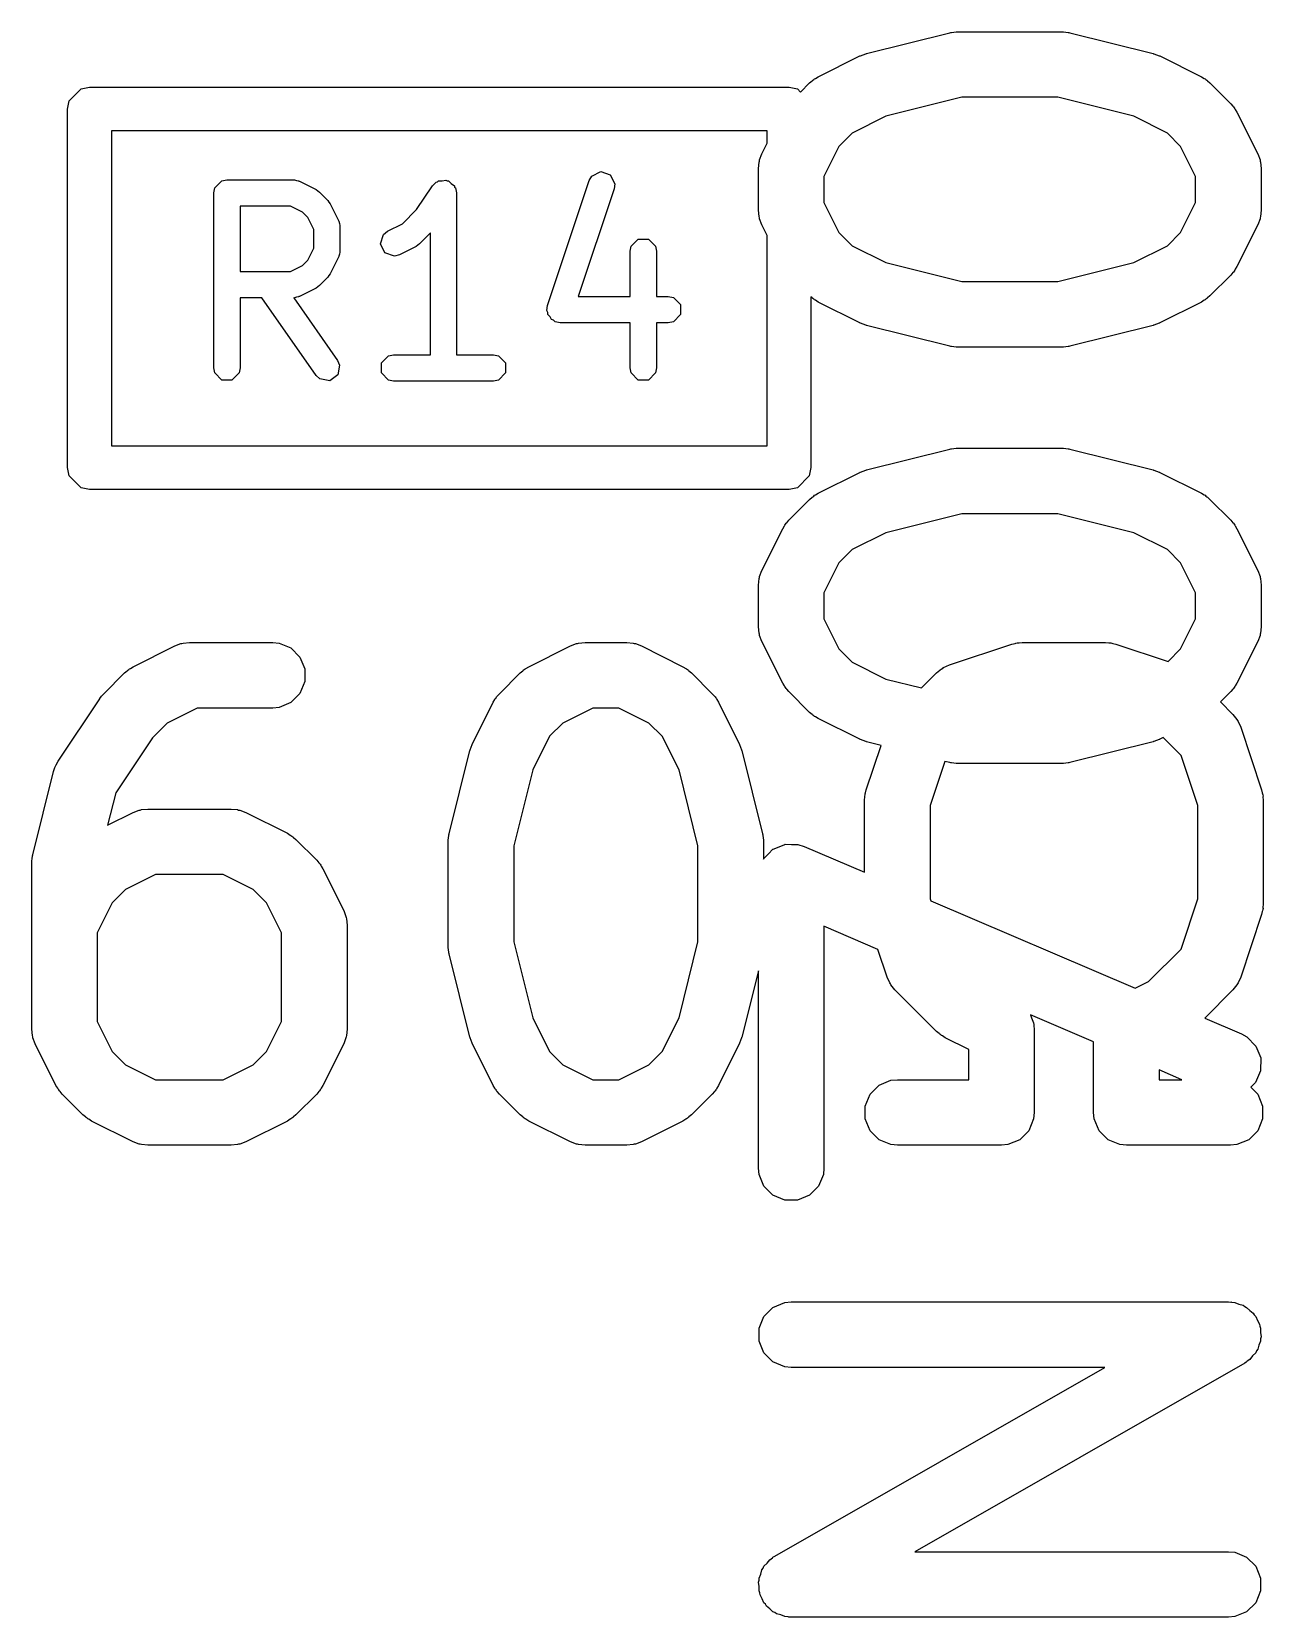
# Model space of a CAD drawing. Header units: millimetres. Extents: x 129 to 276, y -185 to -58.
# Drawn here: x 199.068 to 201.885, y -71.539 to -67.913 of the extents above; entities that cross this region are included whole.
import ezdxf

# ---------------------------------------------------------------- set-up
doc = ezdxf.new("R2010")
doc.units = ezdxf.units.MM
doc.layers.add('F.Fab', color=9, linetype='CONTINUOUS', true_color=0xafafaf)

msp = doc.modelspace()

# ---------------------------------------------------------------- linework, layer by layer
at = {"layer": 'F.Fab', "linetype": 'CONTINUOUS'}
for p, q in [((200.977105, -67.962953), (201.167581, -67.915334)), ((201.167581, -67.915334), (201.170117, -67.914958)), ((201.170117, -67.914958), (201.171139, -67.914536)), ((201.171139, -67.914536), (201.176651, -67.913993)), ((201.176651, -67.913993), (201.182125, -67.913184)), ((201.182125, -67.913184), (201.183217, -67.913346)), ((201.183217, -67.913346), (201.185771, -67.913095)), ((201.185771, -67.913095), (201.423866, -67.913095)), ((201.423866, -67.913095), (201.426419, -67.913346)), ((201.426419, -67.913346), (201.427512, -67.913184)), ((201.427512, -67.913184), (201.432985, -67.913993)), ((201.432985, -67.913993), (201.438498, -67.914536)), ((201.438498, -67.914536), (201.439519, -67.914958)), ((201.439519, -67.914958), (201.442056, -67.915334)), ((201.442056, -67.915334), (201.632532, -67.962953)), ((200.866516, -68.016251), (200.961754, -67.968632)), ((200.961754, -67.968632), (200.962823, -67.968222)), ((200.962823, -67.968222), (200.963259, -67.9679)), ((200.963259, -67.9679), (200.969395, -67.965707)), ((200.969395, -67.965707), (200.975485, -67.963377)), ((200.975485, -67.963377), (200.976025, -67.963338)), ((200.976025, -67.963338), (200.977105, -67.962953)), ((201.632532, -67.962953), (201.633611, -67.963338)), ((201.633611, -67.963338), (201.634151, -67.963377)), ((201.634151, -67.963377), (201.640232, -67.965704)), ((201.640232, -67.965704), (201.646378, -67.9679)), ((201.646378, -67.9679), (201.646813, -67.968222)), ((201.646813, -67.968222), (201.647883, -67.968632)), ((201.647883, -67.968632), (201.743121, -68.016251)), ((200.847024, -68.0303), (200.852773, -68.025581)), ((200.852773, -68.025581), (200.854073, -68.024083)), ((200.854073, -68.024083), (200.856332, -68.022661)), ((200.856332, -68.022661), (200.858389, -68.020973)), ((200.858389, -68.020973), (200.860216, -68.020215)), ((200.860216, -68.020215), (200.866516, -68.016251)), ((201.743121, -68.016251), (201.749417, -68.020214)), ((201.749417, -68.020214), (201.751247, -68.020972)), ((201.751247, -68.020972), (201.753305, -68.022661)), ((201.753305, -68.022661), (201.755564, -68.024083)), ((201.755564, -68.024083), (201.756863, -68.025581)), ((201.756863, -68.025581), (201.762612, -68.030299)), ((199.153806, -68.070866), (199.180866, -68.043806)), ((199.180866, -68.043806), (199.2, -68.04)), ((199.2, -68.04), (200.8, -68.04)), ((200.8, -68.04), (200.819134, -68.043806)), ((200.819134, -68.043806), (200.826326, -68.050998)), ((200.826326, -68.050998), (200.847024, -68.0303)), ((201.195005, -68.063095), (201.021471, -68.106478)), ((201.414632, -68.063095), (201.195005, -68.063095)), ((201.588166, -68.106478), (201.414632, -68.063095)), ((201.762612, -68.030299), (201.810232, -68.077918)), ((199.15, -68.09), (199.153806, -68.070866)), ((199.15, -68.91), (199.15, -68.09)), ((201.810232, -68.077918), (201.81495, -68.083667)), ((201.81495, -68.083667), (201.81645, -68.084968)), ((201.81645, -68.084968), (201.817872, -68.087227)), ((201.817872, -68.087227), (201.81956, -68.089284)), ((201.81956, -68.089284), (201.820317, -68.091111)), ((201.820317, -68.091111), (201.824282, -68.097411)), ((201.824282, -68.097411), (201.871901, -68.192649)), ((201.021471, -68.106478), (200.944484, -68.144972)), ((201.665153, -68.144972), (201.588166, -68.106478)), ((199.25, -68.14), (199.25, -68.86)), ((200.75, -68.14), (199.25, -68.14)), ((200.737737, -68.192649), (200.75, -68.168123)), ((200.75, -68.168123), (200.75, -68.14)), ((200.944484, -68.144972), (200.914077, -68.175379)), ((201.695561, -68.175379), (201.665153, -68.144972)), ((200.732291, -68.209068), (200.732482, -68.206381)), ((200.732482, -68.206381), (200.737737, -68.192649)), ((200.914077, -68.175379), (200.879819, -68.243895)), ((201.729819, -68.243895), (201.695561, -68.175379)), ((201.871901, -68.192649), (201.877156, -68.20638)), ((201.877156, -68.20638), (201.877347, -68.209069)), ((200.342968, -68.253393), (200.348765, -68.243224)), ((200.348765, -68.243224), (200.369301, -68.232956)), ((200.369301, -68.232956), (200.391084, -68.240217)), ((200.391084, -68.240217), (200.401352, -68.260753)), ((200.729819, -68.22619), (200.73126, -68.211558)), ((200.729819, -68.321428), (200.729819, -68.22619)), ((200.73126, -68.211558), (200.732291, -68.209068)), ((200.879819, -68.243895), (200.879819, -68.303723)), ((201.729819, -68.303723), (201.729819, -68.243895)), ((201.877347, -68.209069), (201.878378, -68.211558)), ((201.878378, -68.211558), (201.879819, -68.22619)), ((201.879819, -68.22619), (201.879819, -68.321428)), ((199.484286, -68.281927), (199.48657, -68.270446)), ((199.48657, -68.270446), (199.502805, -68.254211)), ((199.502805, -68.254211), (199.514286, -68.251927)), ((199.514286, -68.251927), (199.666667, -68.251927)), ((199.666667, -68.251927), (199.668141, -68.25222)), ((199.668141, -68.25222), (199.668793, -68.252003)), ((199.668793, -68.252003), (199.673429, -68.253272)), ((199.673429, -68.253272), (199.678148, -68.254211)), ((199.678148, -68.254211), (199.678634, -68.254697)), ((199.678634, -68.254697), (199.680084, -68.255094)), ((199.680084, -68.255094), (199.718179, -68.274142)), ((199.718179, -68.274142), (199.721982, -68.277094)), ((199.721982, -68.277094), (199.725975, -68.279762)), ((199.725975, -68.279762), (199.745023, -68.298809)), ((199.948116, -68.319954), (199.984563, -68.265286)), ((199.984563, -68.265286), (199.992832, -68.257)), ((199.992832, -68.257), (199.995859, -68.256394)), ((199.995859, -68.256394), (199.998043, -68.254211)), ((199.998043, -68.254211), (200.006776, -68.254211)), ((200.006776, -68.254211), (200.015346, -68.252497)), ((200.015346, -68.252497), (200.017917, -68.254211)), ((200.017917, -68.254211), (200.021005, -68.254211)), ((200.021005, -68.254211), (200.027181, -68.260387)), ((200.027181, -68.260387), (200.034451, -68.265234)), ((200.034451, -68.265234), (200.035056, -68.268262)), ((200.035056, -68.268262), (200.03724, -68.270446)), ((200.03724, -68.270446), (200.039524, -68.281927)), ((200.24773, -68.539107), (200.342968, -68.253393)), ((200.399888, -68.272367), (200.317812, -68.518594)), ((200.401352, -68.260753), (200.399888, -68.272367)), ((199.484286, -68.681927), (199.484286, -68.281927)), ((199.659584, -68.311927), (199.544286, -68.311927)), ((199.544286, -68.311927), (199.544286, -68.461451)), ((199.686991, -68.32563), (199.659584, -68.311927)), ((199.745023, -68.298809), (199.747699, -68.302815)), ((199.747699, -68.302815), (199.750642, -68.306606)), ((199.750642, -68.306606), (199.76969, -68.344702)), ((200.039524, -68.281927), (200.039524, -68.651927)), ((200.879819, -68.303723), (200.914077, -68.372239)), ((201.695561, -68.372238), (201.729819, -68.303723)), ((199.699153, -68.337793), (199.686991, -68.32563)), ((199.712857, -68.3652), (199.699153, -68.337793)), ((199.76969, -68.344702), (199.770086, -68.34615)), ((199.770086, -68.34615), (199.770573, -68.346637)), ((199.770573, -68.346637), (199.77151, -68.351348)), ((199.77151, -68.351348), (199.772782, -68.355992)), ((199.881821, -68.36938), (199.915562, -68.352509)), ((199.915562, -68.352509), (199.948116, -68.319954)), ((200.73126, -68.33606), (200.729819, -68.321428)), ((200.732291, -68.338549), (200.73126, -68.33606)), ((200.732482, -68.341237), (200.732291, -68.338549)), ((200.737737, -68.354969), (200.732482, -68.341237)), ((201.877156, -68.341238), (201.871901, -68.354969)), ((201.877347, -68.338548), (201.877156, -68.341238)), ((201.878378, -68.33606), (201.877347, -68.338548)), ((201.879819, -68.321428), (201.878378, -68.33606)), ((199.712857, -68.408177), (199.712857, -68.3652)), ((199.772782, -68.355992), (199.772564, -68.356645)), ((199.772564, -68.356645), (199.772857, -68.358118)), ((199.772857, -68.358118), (199.772857, -68.41526)), ((199.865314, -68.398339), (199.872574, -68.376558)), ((199.872574, -68.376558), (199.881821, -68.36938)), ((199.979524, -68.3734), (199.954546, -68.398378)), ((199.979524, -68.651927), (199.979524, -68.3734)), ((200.43895, -68.403779), (200.455185, -68.387544)), ((200.455185, -68.387544), (200.478147, -68.387544)), ((200.478147, -68.387544), (200.494382, -68.403779)), ((200.75, -68.379495), (200.737737, -68.354969)), ((200.75, -68.86), (200.75, -68.379495)), ((200.914077, -68.372239), (200.944484, -68.402646)), ((201.665153, -68.402645), (201.695561, -68.372238)), ((201.871901, -68.354969), (201.824282, -68.450207)), ((199.699153, -68.435584), (199.712857, -68.408177)), ((199.77151, -68.422029), (199.770573, -68.426741)), ((199.772782, -68.417386), (199.77151, -68.422029)), ((199.772857, -68.41526), (199.772564, -68.416732)), ((199.772564, -68.416732), (199.772782, -68.417386)), ((199.875583, -68.418877), (199.865314, -68.398339)), ((199.897364, -68.426137), (199.875583, -68.418877)), ((199.908655, -68.423046), (199.897364, -68.426137)), ((199.94675, -68.403998), (199.908655, -68.423046)), ((199.950553, -68.401045), (199.94675, -68.403998)), ((199.954546, -68.398378), (199.950553, -68.401045)), ((200.436666, -68.41526), (200.43895, -68.403779)), ((200.436666, -68.518594), (200.436666, -68.41526)), ((200.494382, -68.403779), (200.496666, -68.41526)), ((200.496666, -68.41526), (200.496666, -68.518594)), ((200.944484, -68.402646), (201.021471, -68.441139)), ((201.588166, -68.441139), (201.665153, -68.402645)), ((199.544286, -68.461451), (199.659584, -68.461451)), ((199.659584, -68.461451), (199.686991, -68.447747)), ((199.686991, -68.447747), (199.699153, -68.435584)), ((199.76969, -68.428676), (199.750642, -68.466772)), ((199.770086, -68.427227), (199.76969, -68.428676)), ((199.770573, -68.426741), (199.770086, -68.427227)), ((201.021471, -68.441139), (201.195005, -68.484523)), ((201.414632, -68.484523), (201.588166, -68.441139)), ((201.817872, -68.46039), (201.81645, -68.46265)), ((201.81956, -68.458334), (201.817872, -68.46039)), ((201.820317, -68.456506), (201.81956, -68.458334)), ((201.824282, -68.450207), (201.820317, -68.456506)), ((199.721982, -68.496283), (199.718179, -68.499236)), ((199.725975, -68.493616), (199.721982, -68.496283)), ((199.745023, -68.474569), (199.725975, -68.493616)), ((199.747699, -68.470562), (199.745023, -68.474569)), ((199.750642, -68.466772), (199.747699, -68.470562)), ((201.195005, -68.484523), (201.414632, -68.484523)), ((201.810232, -68.4697), (201.762612, -68.517319)), ((201.81495, -68.46395), (201.810232, -68.4697)), ((201.81645, -68.46265), (201.81495, -68.46395)), ((199.593904, -68.521451), (199.544286, -68.521451)), ((199.544286, -68.521451), (199.544286, -68.681927)), ((199.71828, -68.69913), (199.593904, -68.521451)), ((199.668141, -68.521157), (199.667085, -68.521367)), ((199.667085, -68.521367), (199.767434, -68.664723)), ((199.668793, -68.521375), (199.668141, -68.521157)), ((199.673429, -68.520105), (199.668793, -68.521375)), ((199.678148, -68.519167), (199.673429, -68.520105)), ((199.678634, -68.51868), (199.678148, -68.519167)), ((199.680084, -68.518284), (199.678634, -68.51868)), ((199.718179, -68.499236), (199.680084, -68.518284)), ((200.317812, -68.518594), (200.436666, -68.518594)), ((200.496666, -68.518594), (200.523809, -68.518594)), ((200.523809, -68.518594), (200.53529, -68.520878)), ((200.53529, -68.520878), (200.551525, -68.537113)), ((200.852773, -68.522036), (200.85, -68.51976)), ((200.85, -68.51976), (200.85, -68.91)), ((200.854073, -68.523535), (200.852773, -68.522036)), ((200.856332, -68.524956), (200.854073, -68.523535)), ((200.858389, -68.526645), (200.856332, -68.524956)), ((200.860216, -68.527402), (200.858389, -68.526645)), ((200.866516, -68.531367), (200.860216, -68.527402)), ((200.961754, -68.578986), (200.866516, -68.531367)), ((201.743121, -68.531367), (201.647883, -68.578986)), ((201.749417, -68.527403), (201.743121, -68.531367)), ((201.751247, -68.526646), (201.749417, -68.527403)), ((201.753305, -68.524956), (201.751247, -68.526646)), ((201.755564, -68.523535), (201.753305, -68.524956)), ((201.756863, -68.522036), (201.755564, -68.523535)), ((201.762612, -68.517319), (201.756863, -68.522036)), ((200.246266, -68.550721), (200.24773, -68.539107)), ((200.248474, -68.555137), (200.246266, -68.550721)), ((200.248474, -68.560075), (200.248474, -68.555137)), ((200.253412, -68.565013), (200.248474, -68.560075)), ((200.256534, -68.571257), (200.253412, -68.565013)), ((200.551525, -68.560075), (200.53529, -68.57631)), ((200.551525, -68.537113), (200.551525, -68.560075)), ((200.261217, -68.572818), (200.256534, -68.571257)), ((200.264709, -68.57631), (200.261217, -68.572818)), ((200.27619, -68.578594), (200.264709, -68.57631)), ((200.436666, -68.578594), (200.27619, -68.578594)), ((200.436666, -68.681927), (200.436666, -68.578594)), ((200.523809, -68.578594), (200.496666, -68.578594)), ((200.496666, -68.578594), (200.496666, -68.681927)), ((200.53529, -68.57631), (200.523809, -68.578594)), ((200.962823, -68.579395), (200.961754, -68.578986)), ((200.963259, -68.579718), (200.962823, -68.579395)), ((200.969395, -68.58191), (200.963259, -68.579718)), ((200.975485, -68.584241), (200.969395, -68.58191)), ((200.976025, -68.584279), (200.975485, -68.584241)), ((200.977105, -68.584665), (200.976025, -68.584279)), ((201.167581, -68.632284), (200.977105, -68.584665)), ((201.632532, -68.584665), (201.442056, -68.632284)), ((201.633611, -68.584279), (201.632532, -68.584665)), ((201.634151, -68.584241), (201.633611, -68.584279)), ((201.640232, -68.581913), (201.634151, -68.584241)), ((201.646378, -68.579718), (201.640232, -68.581913)), ((201.646813, -68.579395), (201.646378, -68.579718)), ((201.647883, -68.578986), (201.646813, -68.579395)), ((201.170117, -68.632659), (201.167581, -68.632284)), ((201.171139, -68.633082), (201.170117, -68.632659)), ((201.176651, -68.633624), (201.171139, -68.633082)), ((201.182125, -68.634434), (201.176651, -68.633624)), ((201.183217, -68.634271), (201.182125, -68.634434)), ((201.185771, -68.634523), (201.183217, -68.634271)), ((201.423866, -68.634523), (201.185771, -68.634523)), ((201.426419, -68.634271), (201.423866, -68.634523)), ((201.427512, -68.634434), (201.426419, -68.634271)), ((201.432985, -68.633624), (201.427512, -68.634434)), ((201.438498, -68.633082), (201.432985, -68.633624)), ((201.439519, -68.632659), (201.438498, -68.633082)), ((201.442056, -68.632284), (201.439519, -68.632659)), ((199.767434, -68.664723), (199.772146, -68.675438)), ((199.772146, -68.675438), (199.768156, -68.698049)), ((199.867522, -68.670446), (199.883757, -68.654211)), ((199.867522, -68.693408), (199.867522, -68.670446)), ((199.883757, -68.654211), (199.895238, -68.651927)), ((199.895238, -68.651927), (199.979524, -68.651927)), ((200.039524, -68.651927), (200.123809, -68.651927)), ((200.123809, -68.651927), (200.13529, -68.654211)), ((200.13529, -68.654211), (200.151525, -68.670446)), ((200.151525, -68.670446), (200.151525, -68.693408)), ((199.48657, -68.693408), (199.484286, -68.681927)), ((199.502805, -68.709643), (199.48657, -68.693408)), ((199.525767, -68.709643), (199.502805, -68.709643)), ((199.542002, -68.693408), (199.525767, -68.709643)), ((199.544286, -68.681927), (199.542002, -68.693408)), ((199.726735, -68.707226), (199.71828, -68.69913)), ((199.749345, -68.711216), (199.726735, -68.707226)), ((199.768156, -68.698049), (199.749345, -68.711216)), ((199.883757, -68.709643), (199.867522, -68.693408)), ((199.895238, -68.711927), (199.883757, -68.709643)), ((200.123809, -68.711927), (199.895238, -68.711927)), ((200.13529, -68.709643), (200.123809, -68.711927)), ((200.151525, -68.693408), (200.13529, -68.709643)), ((200.43895, -68.693408), (200.436666, -68.681927)), ((200.455185, -68.709643), (200.43895, -68.693408)), ((200.478147, -68.709643), (200.455185, -68.709643)), ((200.494382, -68.693408), (200.478147, -68.709643)), ((200.496666, -68.681927), (200.494382, -68.693408)), ((199.25, -68.86), (200.75, -68.86)), ((200.977105, -68.915334), (201.167581, -68.867715)), ((201.167581, -68.867715), (201.170117, -68.867339)), ((201.170117, -68.867339), (201.171139, -68.866917)), ((201.171139, -68.866917), (201.176651, -68.866374)), ((201.176651, -68.866374), (201.182125, -68.865565)), ((201.182125, -68.865565), (201.183217, -68.865727)), ((201.183217, -68.865727), (201.185771, -68.865476)), ((201.185771, -68.865476), (201.423866, -68.865476)), ((201.423866, -68.865476), (201.426419, -68.865727)), ((201.426419, -68.865727), (201.427512, -68.865565)), ((201.427512, -68.865565), (201.432985, -68.866374)), ((201.432985, -68.866374), (201.438498, -68.866917)), ((201.438498, -68.866917), (201.439519, -68.867339)), ((201.439519, -68.867339), (201.442056, -68.867715)), ((201.442056, -68.867715), (201.632532, -68.915334)), ((199.153806, -68.929134), (199.15, -68.91)), ((199.180866, -68.956194), (199.153806, -68.929134)), ((200.846194, -68.929134), (200.819134, -68.956194)), ((200.85, -68.91), (200.846194, -68.929134)), ((200.866516, -68.968632), (200.961754, -68.921013)), ((200.961754, -68.921013), (200.962823, -68.920603)), ((200.962823, -68.920603), (200.963259, -68.920281)), ((200.963259, -68.920281), (200.969395, -68.918088)), ((200.969395, -68.918088), (200.975485, -68.915758)), ((200.975485, -68.915758), (200.976025, -68.915719)), ((200.976025, -68.915719), (200.977105, -68.915334)), ((201.632532, -68.915334), (201.633611, -68.915719)), ((201.633611, -68.915719), (201.634151, -68.915758)), ((201.634151, -68.915758), (201.640232, -68.918085)), ((201.640232, -68.918085), (201.646378, -68.920281)), ((201.646378, -68.920281), (201.646813, -68.920603)), ((201.646813, -68.920603), (201.647883, -68.921013)), ((201.647883, -68.921013), (201.743121, -68.968632)), ((199.2, -68.96), (199.180866, -68.956194)), ((200.8, -68.96), (199.2, -68.96)), ((200.819134, -68.956194), (200.8, -68.96)), ((200.860216, -68.972596), (200.866516, -68.968632)), ((201.743121, -68.968632), (201.749417, -68.972595)), ((200.799405, -69.0303), (200.847024, -68.982681)), ((200.847024, -68.982681), (200.852773, -68.977962)), ((200.852773, -68.977962), (200.854073, -68.976464)), ((200.854073, -68.976464), (200.856332, -68.975042)), ((200.856332, -68.975042), (200.858389, -68.973354)), ((200.858389, -68.973354), (200.860216, -68.972596)), ((201.749417, -68.972595), (201.751247, -68.973353)), ((201.751247, -68.973353), (201.753305, -68.975042)), ((201.753305, -68.975042), (201.755564, -68.976464)), ((201.755564, -68.976464), (201.756863, -68.977962)), ((201.756863, -68.977962), (201.762612, -68.98268)), ((201.762612, -68.98268), (201.810232, -69.030299)), ((200.78932, -69.043492), (200.790078, -69.041665)), ((200.790078, -69.041665), (200.791766, -69.039608)), ((200.791766, -69.039608), (200.793188, -69.037349)), ((200.793188, -69.037349), (200.794686, -69.036049)), ((200.794686, -69.036049), (200.799405, -69.0303)), ((201.195005, -69.015476), (201.021471, -69.058859)), ((201.414632, -69.015476), (201.195005, -69.015476)), ((201.588166, -69.058859), (201.414632, -69.015476)), ((201.810232, -69.030299), (201.81495, -69.036048)), ((201.81495, -69.036048), (201.81645, -69.037349)), ((201.81645, -69.037349), (201.817872, -69.039608)), ((201.817872, -69.039608), (201.81956, -69.041665)), ((201.81956, -69.041665), (201.820317, -69.043492)), ((200.737737, -69.14503), (200.785356, -69.049792)), ((200.785356, -69.049792), (200.78932, -69.043492)), ((201.021471, -69.058859), (200.944484, -69.097353)), ((201.665153, -69.097353), (201.588166, -69.058859)), ((201.820317, -69.043492), (201.824282, -69.049792)), ((201.824282, -69.049792), (201.871901, -69.14503)), ((200.944484, -69.097353), (200.914077, -69.12776)), ((201.695561, -69.12776), (201.665153, -69.097353)), ((200.732482, -69.158762), (200.737737, -69.14503)), ((200.914077, -69.12776), (200.879819, -69.196276)), ((201.729819, -69.196276), (201.695561, -69.12776)), ((201.871901, -69.14503), (201.877156, -69.158761)), ((200.729819, -69.178571), (200.73126, -69.163939)), ((200.729819, -69.273809), (200.729819, -69.178571)), ((200.73126, -69.163939), (200.732291, -69.161449)), ((200.732291, -69.161449), (200.732482, -69.158762)), ((201.877156, -69.158761), (201.877347, -69.16145)), ((201.877347, -69.16145), (201.878378, -69.163939)), ((201.878378, -69.163939), (201.879819, -69.178571)), ((201.879819, -69.178571), (201.879819, -69.273809)), ((200.879819, -69.196276), (200.879819, -69.256104)), ((201.729819, -69.256104), (201.729819, -69.196276)), ((200.879819, -69.256104), (200.914077, -69.32462)), ((201.695561, -69.324619), (201.729819, -69.256104)), ((200.73126, -69.288441), (200.729819, -69.273809)), ((200.732291, -69.29093), (200.73126, -69.288441)), ((200.732482, -69.293618), (200.732291, -69.29093)), ((200.737737, -69.30735), (200.732482, -69.293618)), ((201.877156, -69.293619), (201.871901, -69.30735)), ((201.877347, -69.290929), (201.877156, -69.293619)), ((201.878378, -69.288441), (201.877347, -69.290929)), ((201.879819, -69.273809), (201.878378, -69.288441)), ((199.299792, -69.365356), (199.39503, -69.317737)), ((199.39503, -69.317737), (199.408761, -69.312482)), ((199.408761, -69.312482), (199.41145, -69.31229)), ((199.41145, -69.31229), (199.413939, -69.31126)), ((199.413939, -69.31126), (199.428571, -69.309819)), ((199.428571, -69.309819), (199.619047, -69.309819)), ((199.619047, -69.309819), (199.633679, -69.31126)), ((199.633679, -69.31126), (199.660715, -69.322459)), ((199.660715, -69.322459), (199.681407, -69.343151)), ((200.204554, -69.365356), (200.299792, -69.317737)), ((200.299792, -69.317737), (200.313523, -69.312482)), ((200.313523, -69.312482), (200.316212, -69.31229)), ((200.316212, -69.31229), (200.318701, -69.31126)), ((200.318701, -69.31126), (200.333333, -69.309819)), ((200.333333, -69.309819), (200.428571, -69.309819)), ((200.428571, -69.309819), (200.443203, -69.31126)), ((200.443203, -69.31126), (200.445692, -69.312291)), ((200.445692, -69.312291), (200.44838, -69.312482)), ((200.44838, -69.312482), (200.462112, -69.317737)), ((200.462112, -69.317737), (200.55735, -69.365356)), ((200.785356, -69.402588), (200.737737, -69.30735)), ((200.914077, -69.32462), (200.944484, -69.355027)), ((201.166759, -69.361287), (201.309615, -69.313668)), ((201.309615, -69.313668), (201.31687, -69.312018)), ((201.31687, -69.312018), (201.318701, -69.31126)), ((201.318701, -69.31126), (201.321354, -69.310998)), ((201.321354, -69.310998), (201.323952, -69.310408)), ((201.323952, -69.310408), (201.325926, -69.310548)), ((201.325926, -69.310548), (201.333333, -69.309819)), ((201.333333, -69.309819), (201.523809, -69.309819)), ((201.523809, -69.309819), (201.531214, -69.310548)), ((201.531214, -69.310548), (201.533189, -69.310408)), ((201.533189, -69.310408), (201.535786, -69.310998)), ((201.535786, -69.310998), (201.538441, -69.31126)), ((201.538441, -69.31126), (201.540272, -69.312018)), ((201.540272, -69.312018), (201.547526, -69.313668)), ((201.547526, -69.313668), (201.666764, -69.353414)), ((201.666764, -69.353414), (201.695561, -69.324619)), ((201.871901, -69.30735), (201.824282, -69.402588)), ((199.293492, -69.36932), (199.299792, -69.365356)), ((199.681407, -69.343151), (199.692606, -69.370187)), ((200.198254, -69.36932), (200.204554, -69.365356)), ((200.55735, -69.365356), (200.563649, -69.36932)), ((200.944484, -69.355027), (201.021471, -69.39352)), ((201.151298, -69.369045), (201.153333, -69.367281)), ((201.153333, -69.367281), (201.166759, -69.361287)), ((199.232681, -69.427024), (199.2803, -69.379405)), ((199.2803, -69.379405), (199.286049, -69.374686)), ((199.286049, -69.374686), (199.287349, -69.373188)), ((199.287349, -69.373188), (199.289608, -69.371766)), ((199.289608, -69.371766), (199.291665, -69.370078)), ((199.291665, -69.370078), (199.293492, -69.36932)), ((199.692606, -69.399451), (199.681407, -69.426487)), ((199.692606, -69.370187), (199.692606, -69.399451)), ((200.137443, -69.427024), (200.185062, -69.379405)), ((200.185062, -69.379405), (200.190811, -69.374686)), ((200.190811, -69.374686), (200.192111, -69.373188)), ((200.192111, -69.373188), (200.19437, -69.371766)), ((200.19437, -69.371766), (200.196427, -69.370078)), ((200.196427, -69.370078), (200.198254, -69.36932)), ((200.563649, -69.36932), (200.565477, -69.370078)), ((200.565477, -69.370078), (200.567533, -69.371766)), ((200.567533, -69.371766), (200.569793, -69.373188)), ((200.569793, -69.373188), (200.571092, -69.374686)), ((200.571092, -69.374686), (200.576842, -69.379405)), ((200.576842, -69.379405), (200.624461, -69.427024)), ((200.78932, -69.408887), (200.785356, -69.402588)), ((201.021471, -69.39352), (201.102956, -69.413891)), ((201.102956, -69.413891), (201.137443, -69.379405)), ((201.137443, -69.379405), (201.148808, -69.370077)), ((201.148808, -69.370077), (201.151298, -69.369045)), ((201.824282, -69.402588), (201.820317, -69.408887)), ((199.128072, -69.581311), (199.22331, -69.438454)), ((199.22331, -69.438454), (199.223344, -69.438411)), ((199.223344, -69.438411), (199.223354, -69.438389)), ((199.223354, -69.438389), (199.227842, -69.43292)), ((199.227842, -69.43292), (199.232626, -69.427079)), ((199.232626, -69.427079), (199.232647, -69.427064)), ((199.232647, -69.427064), (199.232681, -69.427024)), ((199.681407, -69.426487), (199.660715, -69.447179)), ((200.123394, -69.446516), (200.127358, -69.440216)), ((200.127358, -69.440216), (200.128116, -69.438389)), ((200.128116, -69.438389), (200.129804, -69.436332)), ((200.129804, -69.436332), (200.131226, -69.434073)), ((200.131226, -69.434073), (200.132724, -69.432773)), ((200.132724, -69.432773), (200.137443, -69.427024)), ((200.624461, -69.427024), (200.629179, -69.432773)), ((200.629179, -69.432773), (200.630678, -69.434073)), ((200.630678, -69.434073), (200.632099, -69.436332)), ((200.632099, -69.436332), (200.633788, -69.438389)), ((200.633788, -69.438389), (200.634545, -69.440216)), ((200.634545, -69.440216), (200.63851, -69.446516)), ((200.790078, -69.410715), (200.78932, -69.408887)), ((200.791766, -69.412771), (200.790078, -69.410715)), ((200.793188, -69.415031), (200.791766, -69.412771)), ((200.794686, -69.41633), (200.793188, -69.415031)), ((200.799405, -69.42208), (200.794686, -69.41633)), ((200.847024, -69.469699), (200.799405, -69.42208)), ((201.810232, -69.422081), (201.786303, -69.446009)), ((201.81495, -69.416331), (201.810232, -69.422081)), ((201.81645, -69.415031), (201.81495, -69.416331)), ((201.817872, -69.412771), (201.81645, -69.415031)), ((201.81956, -69.410715), (201.817872, -69.412771)), ((201.820317, -69.408887), (201.81956, -69.410715)), ((199.446276, -69.459819), (199.37776, -69.494077)), ((199.619047, -69.459819), (199.446276, -69.459819)), ((199.633679, -69.458378), (199.619047, -69.459819)), ((199.660715, -69.447179), (199.633679, -69.458378)), ((200.075775, -69.541754), (200.123394, -69.446516)), ((200.351038, -69.459819), (200.282522, -69.494077)), ((200.410866, -69.459819), (200.351038, -69.459819)), ((200.479382, -69.494077), (200.410866, -69.459819)), ((200.63851, -69.446516), (200.686129, -69.541754)), ((200.852773, -69.474417), (200.847024, -69.469699)), ((200.854073, -69.475916), (200.852773, -69.474417)), ((200.856332, -69.477337), (200.854073, -69.475916)), ((200.858389, -69.479026), (200.856332, -69.477337)), ((201.786303, -69.446009), (201.814937, -69.474643)), ((201.814937, -69.474643), (201.824265, -69.486008)), ((199.37776, -69.494077), (199.343998, -69.527838)), ((200.282522, -69.494077), (200.252115, -69.524484)), ((200.509789, -69.524484), (200.479382, -69.494077)), ((200.860216, -69.479783), (200.858389, -69.479026)), ((200.866516, -69.483748), (200.860216, -69.479783)), ((200.961754, -69.531367), (200.866516, -69.483748)), ((201.824265, -69.486008), (201.825296, -69.488498)), ((201.825296, -69.488498), (201.827061, -69.490533)), ((201.827061, -69.490533), (201.833055, -69.503959)), ((201.833055, -69.503959), (201.880674, -69.646815)), ((199.343998, -69.527838), (199.260086, -69.653707)), ((200.07052, -69.555486), (200.072847, -69.549404)), ((200.072847, -69.549404), (200.075043, -69.543259)), ((200.075043, -69.543259), (200.075365, -69.542823)), ((200.075365, -69.542823), (200.075775, -69.541754)), ((200.252115, -69.524484), (200.213621, -69.601471)), ((200.548282, -69.601471), (200.509789, -69.524484)), ((200.686129, -69.541754), (200.686538, -69.542823)), ((200.686538, -69.542823), (200.686861, -69.543259)), ((200.686861, -69.543259), (200.689053, -69.549395)), ((200.689053, -69.549395), (200.691384, -69.555485)), ((200.962823, -69.531776), (200.961754, -69.531367)), ((200.963259, -69.532099), (200.962823, -69.531776)), ((200.969395, -69.534291), (200.963259, -69.532099)), ((200.975485, -69.536622), (200.969395, -69.534291)), ((200.976025, -69.53666), (200.975485, -69.536622)), ((200.977105, -69.537046), (200.976025, -69.53666)), ((200.976468, -69.646816), (201.010292, -69.545342)), ((201.010292, -69.545342), (200.977105, -69.537046)), ((201.632532, -69.537046), (201.442056, -69.584665)), ((201.633611, -69.53666), (201.632532, -69.537046)), ((201.634151, -69.536622), (201.633611, -69.53666)), ((201.640232, -69.534294), (201.634151, -69.536622)), ((201.646378, -69.532099), (201.640232, -69.534294)), ((201.646813, -69.531776), (201.646378, -69.532099)), ((201.647883, -69.531367), (201.646813, -69.531776)), ((201.655647, -69.527485), (201.647883, -69.531367)), ((201.696352, -69.56819), (201.655647, -69.527485)), ((199.123765, -69.589389), (199.128072, -69.581311)), ((200.022477, -69.747581), (200.070096, -69.557105)), ((200.070096, -69.557105), (200.070481, -69.556025)), ((200.070481, -69.556025), (200.07052, -69.555486)), ((200.691384, -69.555485), (200.691422, -69.556025)), ((200.691422, -69.556025), (200.691808, -69.557105)), ((200.691808, -69.557105), (200.739427, -69.747581)), ((201.156242, -69.58183), (201.122619, -69.682703)), ((201.167581, -69.584665), (201.156242, -69.58183)), ((201.170117, -69.58504), (201.167581, -69.584665)), ((201.171139, -69.585463), (201.170117, -69.58504)), ((201.176651, -69.586005), (201.171139, -69.585463)), ((201.182125, -69.586815), (201.176651, -69.586005)), ((201.432985, -69.586005), (201.427512, -69.586815)), ((201.438498, -69.585463), (201.432985, -69.586005)), ((201.439519, -69.58504), (201.438498, -69.585463)), ((201.442056, -69.584665), (201.439519, -69.58504)), ((201.734523, -69.682703), (201.696352, -69.56819)), ((199.070096, -69.7952), (199.117715, -69.604724)), ((199.117715, -69.604724), (199.120795, -69.596101)), ((199.120795, -69.596101), (199.121155, -69.594285)), ((199.121155, -69.594285), (199.122033, -69.592637)), ((199.122033, -69.592637), (199.122662, -69.590878)), ((199.122662, -69.590878), (199.123765, -69.589389)), ((200.213621, -69.601471), (200.170238, -69.775005)), ((200.591666, -69.775005), (200.548282, -69.601471)), ((201.183217, -69.586652), (201.182125, -69.586815)), ((201.185771, -69.586904), (201.183217, -69.586652)), ((201.423866, -69.586904), (201.185771, -69.586904)), ((201.426419, -69.586652), (201.423866, -69.586904)), ((201.427512, -69.586815), (201.426419, -69.586652)), ((199.260086, -69.653707), (199.241562, -69.727804)), ((200.973208, -69.661153), (200.973798, -69.658555)), ((200.973798, -69.658555), (200.97406, -69.655901)), ((200.97406, -69.655901), (200.974818, -69.654069)), ((200.974818, -69.654069), (200.976468, -69.646816)), ((201.880674, -69.646815), (201.882323, -69.65407)), ((201.882323, -69.65407), (201.883082, -69.655901)), ((201.883082, -69.655901), (201.883343, -69.658554)), ((201.883343, -69.658554), (201.883934, -69.661152)), ((199.299792, -69.698689), (199.313523, -69.693434)), ((199.313523, -69.693434), (199.316212, -69.693242)), ((199.316212, -69.693242), (199.318701, -69.692212)), ((199.318701, -69.692212), (199.333333, -69.690771)), ((199.333333, -69.690771), (199.523809, -69.690771)), ((199.523809, -69.690771), (199.538441, -69.692212)), ((199.538441, -69.692212), (199.54093, -69.693243)), ((199.54093, -69.693243), (199.543618, -69.693434)), ((199.543618, -69.693434), (199.55735, -69.698689)), ((200.972619, -69.670533), (200.973348, -69.663127)), ((200.972619, -69.835554), (200.972619, -69.670533)), ((200.973348, -69.663127), (200.973208, -69.661153)), ((201.122619, -69.682703), (201.122619, -69.896457)), ((201.734523, -69.896458), (201.734523, -69.682703)), ((201.883934, -69.661152), (201.883793, -69.663126)), ((201.883793, -69.663126), (201.884523, -69.670533)), ((201.884523, -69.670533), (201.884523, -69.908628)), ((199.241562, -69.727804), (199.299792, -69.698689)), ((199.55735, -69.698689), (199.652588, -69.746308)), ((199.652588, -69.746308), (199.658887, -69.750272)), ((199.658887, -69.750272), (199.660715, -69.75103)), ((199.660715, -69.75103), (199.662771, -69.752718)), ((199.662771, -69.752718), (199.665031, -69.75414)), ((199.665031, -69.75414), (199.66633, -69.755638)), ((199.66633, -69.755638), (199.67208, -69.760357)), ((199.67208, -69.760357), (199.719699, -69.807976)), ((200.020238, -69.765771), (200.020489, -69.763217)), ((200.020238, -70.003866), (200.020238, -69.765771)), ((200.020327, -69.762125), (200.021136, -69.756651)), ((200.020489, -69.763217), (200.020327, -69.762125)), ((200.021136, -69.756651), (200.021679, -69.751139)), ((200.021679, -69.751139), (200.022101, -69.750117)), ((200.022101, -69.750117), (200.022477, -69.747581)), ((200.739427, -69.747581), (200.739802, -69.750117)), ((200.739802, -69.750117), (200.740225, -69.751139)), ((200.740225, -69.751139), (200.740767, -69.756651)), ((200.740767, -69.756651), (200.741577, -69.762125)), ((200.741577, -69.762125), (200.741414, -69.763217)), ((200.741414, -69.763217), (200.741666, -69.765771)), ((200.741666, -69.765771), (200.741666, -69.805484)), ((199.068755, -69.80427), (199.069298, -69.798758)), ((199.069298, -69.798758), (199.06972, -69.797736)), ((199.06972, -69.797736), (199.070096, -69.7952)), ((200.170238, -69.775005), (200.170238, -69.994632)), ((200.591666, -69.994632), (200.591666, -69.775005)), ((200.741666, -69.805484), (200.742459, -69.80357)), ((200.742459, -69.80357), (200.742787, -69.803241)), ((200.742787, -69.803241), (200.742971, -69.802813)), ((200.742971, -69.802813), (200.753131, -69.792897)), ((200.753131, -69.792897), (200.763151, -69.782878)), ((200.763151, -69.782878), (200.763581, -69.782699)), ((200.763581, -69.782699), (200.763915, -69.782374)), ((200.763915, -69.782374), (200.777097, -69.7771)), ((200.777097, -69.7771), (200.790187, -69.771679)), ((200.790187, -69.771679), (200.790653, -69.771679)), ((200.790653, -69.771679), (200.791085, -69.771506)), ((200.791085, -69.771506), (200.805265, -69.771679)), ((200.805265, -69.771679), (200.819451, -69.771679)), ((200.819451, -69.771679), (200.819881, -69.771857)), ((200.819881, -69.771857), (200.820346, -69.771863)), ((200.820346, -69.771863), (200.834363, -69.776302)), ((200.834363, -69.776302), (200.972619, -69.835554)), ((199.067857, -69.81339), (199.068108, -69.810836)), ((199.067857, -70.194342), (199.067857, -69.81339)), ((199.067946, -69.809744), (199.068755, -69.80427)), ((199.068108, -69.810836), (199.067946, -69.809744)), ((199.719699, -69.807976), (199.724417, -69.813725)), ((199.724417, -69.813725), (199.725916, -69.815025)), ((199.725916, -69.815025), (199.727337, -69.817284)), ((199.727337, -69.817284), (199.729026, -69.819341)), ((199.729026, -69.819341), (199.729783, -69.821168)), ((199.729783, -69.821168), (199.733748, -69.827468)), ((199.733748, -69.827468), (199.781367, -69.922706)), ((199.282522, -69.875029), (199.252115, -69.905436)), ((199.351038, -69.840771), (199.282522, -69.875029)), ((199.506104, -69.840771), (199.351038, -69.840771)), ((199.57462, -69.875029), (199.506104, -69.840771)), ((199.605027, -69.905436), (199.57462, -69.875029)), ((199.252115, -69.905436), (199.217857, -69.973952)), ((199.639285, -69.973952), (199.605027, -69.905436)), ((201.122619, -69.896457), (201.123934, -69.900404)), ((201.123934, -69.900404), (201.591138, -70.100634)), ((201.696352, -70.010971), (201.734523, -69.896458)), ((201.884523, -69.908628), (201.883793, -69.916034)), ((199.781367, -69.922706), (199.786622, -69.936437)), ((199.786622, -69.936437), (199.786813, -69.939126)), ((199.786813, -69.939126), (199.787844, -69.941615)), ((199.787844, -69.941615), (199.789285, -69.956247)), ((201.880674, -69.932346), (201.833055, -70.075202)), ((201.882323, -69.92509), (201.880674, -69.932346)), ((201.883082, -69.92326), (201.882323, -69.92509)), ((201.883343, -69.920606), (201.883082, -69.92326)), ((201.883934, -69.918009), (201.883343, -69.920606)), ((201.883793, -69.916034), (201.883934, -69.918009)), ((199.217857, -69.973952), (199.217857, -70.176637)), ((199.639285, -70.176637), (199.639285, -69.973952)), ((199.789285, -69.956247), (199.789285, -70.194342)), ((201.002933, -70.011741), (200.879819, -69.958978)), ((200.879819, -69.958978), (200.879819, -70.511904)), ((200.020489, -70.006419), (200.020238, -70.003866)), ((200.020327, -70.007512), (200.020489, -70.006419)), ((200.021136, -70.012985), (200.020327, -70.007512)), ((200.021679, -70.018498), (200.021136, -70.012985)), ((200.022101, -70.019519), (200.021679, -70.018498)), ((200.022477, -70.022056), (200.022101, -70.019519)), ((200.170238, -69.994632), (200.213621, -70.168166)), ((200.548282, -70.168166), (200.591666, -69.994632)), ((201.024087, -70.075202), (201.002933, -70.011741)), ((201.622239, -70.085084), (201.696352, -70.010971)), ((200.070096, -70.212532), (200.022477, -70.022056)), ((200.729819, -70.060488), (200.691808, -70.212532)), ((200.729819, -70.511904), (200.729819, -70.060488)), ((201.030081, -70.088627), (201.024087, -70.075202)), ((201.031846, -70.090662), (201.030081, -70.088627)), ((201.032878, -70.093153), (201.031846, -70.090662)), ((201.042205, -70.104518), (201.032878, -70.093153)), ((201.591138, -70.100634), (201.622239, -70.085084)), ((201.824265, -70.093153), (201.814937, -70.104518)), ((201.825296, -70.090662), (201.824265, -70.093153)), ((201.827061, -70.088628), (201.825296, -70.090662)), ((201.833055, -70.075202), (201.827061, -70.088628)), ((201.137443, -70.199756), (201.042205, -70.104518)), ((201.814937, -70.104518), (201.750516, -70.168938)), ((201.496428, -70.223239), (201.352293, -70.161466)), ((201.352293, -70.161466), (201.354671, -70.168602)), ((199.069298, -70.208974), (199.067857, -70.194342)), ((199.217857, -70.176637), (199.252115, -70.245153)), ((199.605026, -70.245153), (199.639285, -70.176637)), ((199.789285, -70.194342), (199.787844, -70.208974)), ((200.213621, -70.168166), (200.252115, -70.245153)), ((200.509788, -70.245153), (200.548282, -70.168166)), ((201.143193, -70.204476), (201.137443, -70.199756)), ((201.354671, -70.168602), (201.359273, -70.17971)), ((201.359273, -70.17971), (201.359649, -70.183535)), ((201.359649, -70.183535), (201.360125, -70.184961)), ((201.360125, -70.184961), (201.359984, -70.186936)), ((201.359984, -70.186936), (201.360714, -70.194342)), ((201.360714, -70.194342), (201.360714, -70.384819)), ((201.750516, -70.168938), (201.834363, -70.204873)), ((199.070329, -70.211463), (199.069298, -70.208974)), ((199.07052, -70.214151), (199.070329, -70.211463)), ((199.075775, -70.227883), (199.07052, -70.214151)), ((199.123394, -70.323121), (199.075775, -70.227883)), ((199.781367, -70.227883), (199.733748, -70.323121)), ((199.786622, -70.214152), (199.781367, -70.227883)), ((199.786813, -70.211462), (199.786622, -70.214152)), ((199.787844, -70.208974), (199.786813, -70.211462)), ((200.070481, -70.213611), (200.070096, -70.212532)), ((200.07052, -70.214151), (200.070481, -70.213611)), ((200.072847, -70.220232), (200.07052, -70.214151)), ((200.075043, -70.226378), (200.072847, -70.220232)), ((200.075365, -70.226813), (200.075043, -70.226378)), ((200.075775, -70.227883), (200.075365, -70.226813)), ((200.123394, -70.323121), (200.075775, -70.227883)), ((200.686129, -70.227883), (200.63851, -70.323121)), ((200.686538, -70.226813), (200.686129, -70.227883)), ((200.686861, -70.226378), (200.686538, -70.226813)), ((200.689053, -70.220241), (200.686861, -70.226378)), ((200.691384, -70.214152), (200.689053, -70.220241)), ((200.691422, -70.213611), (200.691384, -70.214152)), ((200.691808, -70.212532), (200.691422, -70.213611)), ((201.144492, -70.205973), (201.143193, -70.204476)), ((201.146746, -70.207392), (201.144492, -70.205973)), ((201.148808, -70.209084), (201.146746, -70.207392)), ((201.15064, -70.209842), (201.148808, -70.209084)), ((201.156935, -70.213805), (201.15064, -70.209842)), ((201.210714, -70.240694), (201.156935, -70.213805)), ((201.496428, -70.384819), (201.496428, -70.223239)), ((201.834363, -70.204873), (201.847244, -70.211961)), ((201.847244, -70.211961), (201.867682, -70.232905)), ((201.867682, -70.232905), (201.87855, -70.260075)), ((199.252115, -70.245153), (199.282522, -70.275561)), ((199.282522, -70.275561), (199.351038, -70.309819)), ((199.506104, -70.309819), (199.574619, -70.275561)), ((199.574619, -70.275561), (199.605026, -70.245153)), ((200.252115, -70.245153), (200.282522, -70.275561)), ((200.282522, -70.275561), (200.351038, -70.309819)), ((200.410866, -70.309819), (200.479381, -70.275561)), ((200.479381, -70.275561), (200.509788, -70.245153)), ((201.210714, -70.309819), (201.210714, -70.240694)), ((201.87855, -70.260075), (201.878194, -70.289336)), ((199.351038, -70.309819), (199.506104, -70.309819)), ((200.351038, -70.309819), (200.410866, -70.309819)), ((201.005951, -70.322459), (201.032987, -70.31126)), ((201.032987, -70.31126), (201.047619, -70.309819)), ((201.047619, -70.309819), (201.210714, -70.309819)), ((201.698448, -70.309819), (201.646428, -70.287524)), ((201.646428, -70.287524), (201.646428, -70.309819)), ((201.646428, -70.309819), (201.698448, -70.309819)), ((201.878194, -70.289336), (201.866666, -70.316234)), ((199.127357, -70.329417), (199.123394, -70.323121)), ((199.128115, -70.331247), (199.127357, -70.329417)), ((199.129804, -70.333305), (199.128115, -70.331247)), ((199.131226, -70.335564), (199.129804, -70.333305)), ((199.132724, -70.336863), (199.131226, -70.335564)), ((199.137442, -70.342612), (199.132724, -70.336863)), ((199.185061, -70.390232), (199.137442, -70.342612)), ((199.719699, -70.342613), (199.672081, -70.390232)), ((199.724417, -70.336863), (199.719699, -70.342613)), ((199.725916, -70.335564), (199.724417, -70.336863)), ((199.727337, -70.333305), (199.725916, -70.335564)), ((199.729027, -70.331247), (199.727337, -70.333305)), ((199.729784, -70.329417), (199.729027, -70.331247)), ((199.733748, -70.323121), (199.729784, -70.329417)), ((200.127357, -70.329417), (200.123394, -70.323121)), ((200.128115, -70.331247), (200.127357, -70.329417)), ((200.129804, -70.333305), (200.128115, -70.331247)), ((200.131226, -70.335564), (200.129804, -70.333305)), ((200.132724, -70.336863), (200.131226, -70.335564)), ((200.137442, -70.342612), (200.132724, -70.336863)), ((200.185061, -70.390232), (200.137442, -70.342612)), ((200.624461, -70.342613), (200.576843, -70.390232)), ((200.629179, -70.336863), (200.624461, -70.342613)), ((200.630678, -70.335564), (200.629179, -70.336863)), ((200.632099, -70.333305), (200.630678, -70.335564)), ((200.633789, -70.331247), (200.632099, -70.333305)), ((200.634546, -70.329417), (200.633789, -70.331247)), ((200.63851, -70.323121), (200.634546, -70.329417)), ((200.97406, -70.370187), (200.985259, -70.343151)), ((200.985259, -70.343151), (201.005951, -70.322459)), ((201.866666, -70.316234), (201.855683, -70.326951)), ((201.855683, -70.326951), (201.871883, -70.343151)), ((201.871883, -70.343151), (201.883082, -70.370187)), ((200.97406, -70.399451), (200.97406, -70.370187)), ((201.883082, -70.370187), (201.883082, -70.399451)), ((199.19081, -70.39495), (199.185061, -70.390232)), ((199.192111, -70.39645), (199.19081, -70.39495)), ((199.19437, -70.397872), (199.192111, -70.39645)), ((199.196427, -70.39956), (199.19437, -70.397872)), ((199.198254, -70.400317), (199.196427, -70.39956)), ((199.204554, -70.404282), (199.198254, -70.400317)), ((199.299792, -70.451901), (199.204554, -70.404282)), ((199.652588, -70.404282), (199.55735, -70.451901)), ((199.658887, -70.400317), (199.652588, -70.404282)), ((199.660715, -70.39956), (199.658887, -70.400317)), ((199.662771, -70.397872), (199.660715, -70.39956)), ((199.665031, -70.39645), (199.662771, -70.397872)), ((199.666331, -70.39495), (199.665031, -70.39645)), ((199.672081, -70.390232), (199.666331, -70.39495)), ((200.19081, -70.39495), (200.185061, -70.390232)), ((200.192111, -70.39645), (200.19081, -70.39495)), ((200.19437, -70.397872), (200.192111, -70.39645)), ((200.196427, -70.39956), (200.19437, -70.397872)), ((200.198254, -70.400317), (200.196427, -70.39956)), ((200.204554, -70.404282), (200.198254, -70.400317)), ((200.299792, -70.451901), (200.204554, -70.404282)), ((200.55735, -70.404282), (200.462112, -70.451901)), ((200.563649, -70.400317), (200.55735, -70.404282)), ((200.565477, -70.39956), (200.563649, -70.400317)), ((200.567533, -70.397872), (200.565477, -70.39956)), ((200.569793, -70.39645), (200.567533, -70.397872)), ((200.571093, -70.39495), (200.569793, -70.39645)), ((200.576843, -70.390232), (200.571093, -70.39495)), ((200.985259, -70.426487), (200.97406, -70.399451)), ((201.359273, -70.399451), (201.348074, -70.426487)), ((201.360714, -70.384819), (201.359273, -70.399451)), ((201.497869, -70.399451), (201.496428, -70.384819)), ((201.509068, -70.426487), (201.497869, -70.399451)), ((201.883082, -70.399451), (201.871883, -70.426487)), ((199.313523, -70.457156), (199.299792, -70.451901)), ((199.55735, -70.451901), (199.543618, -70.457156)), ((200.313523, -70.457156), (200.299792, -70.451901)), ((200.462112, -70.451901), (200.44838, -70.457156)), ((201.005951, -70.447179), (200.985259, -70.426487)), ((201.032987, -70.458378), (201.005951, -70.447179)), ((201.327382, -70.447179), (201.300346, -70.458378)), ((201.348074, -70.426487), (201.327382, -70.447179)), ((201.52976, -70.447179), (201.509068, -70.426487)), ((201.556796, -70.458378), (201.52976, -70.447179)), ((201.851191, -70.447179), (201.824155, -70.458378)), ((201.871883, -70.426487), (201.851191, -70.447179)), ((199.316212, -70.457347), (199.313523, -70.457156)), ((199.318701, -70.458378), (199.316212, -70.457347)), ((199.333333, -70.459819), (199.318701, -70.458378)), ((199.523809, -70.459819), (199.333333, -70.459819)), ((199.538441, -70.458378), (199.523809, -70.459819)), ((199.54093, -70.457346), (199.538441, -70.458378)), ((199.543618, -70.457156), (199.54093, -70.457346)), ((200.316212, -70.457347), (200.313523, -70.457156)), ((200.318701, -70.458378), (200.316212, -70.457347)), ((200.333333, -70.459819), (200.318701, -70.458378)), ((200.428571, -70.459819), (200.333333, -70.459819)), ((200.443203, -70.458378), (200.428571, -70.459819)), ((200.445692, -70.457346), (200.443203, -70.458378)), ((200.44838, -70.457156), (200.445692, -70.457346)), ((201.047619, -70.459819), (201.032987, -70.458378)), ((201.285714, -70.459819), (201.047619, -70.459819)), ((201.300346, -70.458378), (201.285714, -70.459819)), ((201.571428, -70.459819), (201.556796, -70.458378)), ((201.809523, -70.459819), (201.571428, -70.459819)), ((201.824155, -70.458378), (201.809523, -70.459819)), ((200.73126, -70.526536), (200.729819, -70.511904)), ((200.742459, -70.553572), (200.73126, -70.526536)), ((200.878378, -70.526536), (200.867179, -70.553572)), ((200.879819, -70.511904), (200.878378, -70.526536)), ((200.763151, -70.574264), (200.742459, -70.553572)), ((200.867179, -70.553572), (200.846487, -70.574264)), ((200.790187, -70.585463), (200.763151, -70.574264)), ((200.819451, -70.585463), (200.790187, -70.585463)), ((200.846487, -70.574264), (200.819451, -70.585463)), ((200.763151, -70.830497), (200.790187, -70.819298)), ((200.790187, -70.819298), (200.804819, -70.817857)), ((200.804819, -70.817857), (201.804819, -70.817857)), ((201.804819, -70.817857), (201.808582, -70.818227)), ((201.808582, -70.818227), (201.810058, -70.81804)), ((201.810058, -70.81804), (201.811968, -70.818561)), ((201.811968, -70.818561), (201.819451, -70.819298)), ((201.819451, -70.819298), (201.828666, -70.823115)), ((200.73126, -70.878225), (200.742459, -70.851189)), ((200.742459, -70.851189), (200.763151, -70.830497)), ((201.828666, -70.823115), (201.83829, -70.82574)), ((201.83829, -70.82574), (201.84207, -70.828667)), ((201.84207, -70.828667), (201.846487, -70.830497)), ((201.846487, -70.830497), (201.853537, -70.837547)), ((201.853537, -70.837547), (201.861427, -70.843657)), ((201.861427, -70.843657), (201.8638, -70.84781)), ((201.8638, -70.84781), (201.867179, -70.851189)), ((201.867179, -70.851189), (201.870995, -70.860401)), ((200.73126, -70.907489), (200.73126, -70.878225)), ((201.870995, -70.860401), (201.875946, -70.869066)), ((201.875946, -70.869066), (201.876548, -70.873809)), ((201.876548, -70.873809), (201.878378, -70.878225)), ((201.878378, -70.878225), (201.878378, -70.888199)), ((201.878378, -70.888199), (201.879636, -70.898096)), ((200.742459, -70.934525), (200.73126, -70.907489)), ((201.871936, -70.926327), (201.869009, -70.930106)), ((201.87456, -70.916705), (201.871936, -70.926327)), ((201.878378, -70.907489), (201.87456, -70.916705)), ((201.879636, -70.898096), (201.878378, -70.902708)), ((201.878378, -70.902708), (201.878378, -70.907489)), ((200.763151, -70.955217), (200.742459, -70.934525)), ((200.790187, -70.966416), (200.763151, -70.955217)), ((201.84203, -70.957975), (201.087236, -71.389285)), ((201.845114, -70.955785), (201.84203, -70.957975)), ((201.846487, -70.955217), (201.845114, -70.955785)), ((201.847884, -70.953819), (201.846487, -70.955217)), ((201.854019, -70.949465), (201.847884, -70.953819)), ((201.860127, -70.941576), (201.854019, -70.949465)), ((201.867179, -70.934525), (201.860127, -70.941576)), ((201.869009, -70.930106), (201.867179, -70.934525)), ((200.767609, -71.399167), (201.522402, -70.967857)), ((200.804819, -70.967857), (200.790187, -70.966416)), ((201.522402, -70.967857), (200.804819, -70.967857)), ((200.764525, -71.401355), (200.767609, -71.399167)), ((201.087236, -71.389285), (201.804819, -71.389285)), ((201.804819, -71.389285), (201.819451, -71.390726)), ((201.819451, -71.390726), (201.846487, -71.401925)), ((200.735077, -71.440437), (200.737702, -71.430814)), ((200.737702, -71.430814), (200.740629, -71.427033)), ((200.740629, -71.427033), (200.742459, -71.422617)), ((200.742459, -71.422617), (200.749509, -71.415566)), ((200.749509, -71.415566), (200.755619, -71.407677)), ((200.755619, -71.407677), (200.761751, -71.403324)), ((200.761751, -71.403324), (200.763151, -71.401925)), ((200.763151, -71.401925), (200.764525, -71.401355)), ((201.846487, -71.401925), (201.867179, -71.422617)), ((201.867179, -71.422617), (201.878378, -71.449653)), ((200.730002, -71.459046), (200.73126, -71.454433)), ((200.73126, -71.468942), (200.730002, -71.459046)), ((200.73126, -71.449653), (200.735077, -71.440437)), ((200.73126, -71.454433), (200.73126, -71.449653)), ((200.73126, -71.478917), (200.73126, -71.468942)), ((201.878378, -71.449653), (201.878378, -71.478917)), ((200.733089, -71.483332), (200.73126, -71.478917)), ((200.733692, -71.488076), (200.733089, -71.483332)), ((200.738642, -71.49674), (200.733692, -71.488076)), ((200.742459, -71.505953), (200.738642, -71.49674)), ((200.745837, -71.509331), (200.742459, -71.505953)), ((201.867179, -71.505953), (201.846487, -71.526645)), ((201.878378, -71.478917), (201.867179, -71.505953)), ((200.748211, -71.513485), (200.745837, -71.509331)), ((200.7561, -71.519594), (200.748211, -71.513485)), ((200.763151, -71.526645), (200.7561, -71.519594)), ((200.767567, -71.528474), (200.763151, -71.526645)), ((200.771348, -71.531402), (200.767567, -71.528474)), ((200.780971, -71.534026), (200.771348, -71.531402)), ((200.790187, -71.537844), (200.780971, -71.534026)), ((200.797669, -71.53858), (200.790187, -71.537844)), ((200.79958, -71.539102), (200.797669, -71.53858)), ((200.801055, -71.538914), (200.79958, -71.539102)), ((200.804819, -71.539285), (200.801055, -71.538914)), ((201.804819, -71.539285), (200.804819, -71.539285)), ((201.819451, -71.537844), (201.804819, -71.539285)), ((201.846487, -71.526645), (201.819451, -71.537844))]:
    msp.add_line(p, q, dxfattribs=at)

doc.saveas('drawing.dxf')
